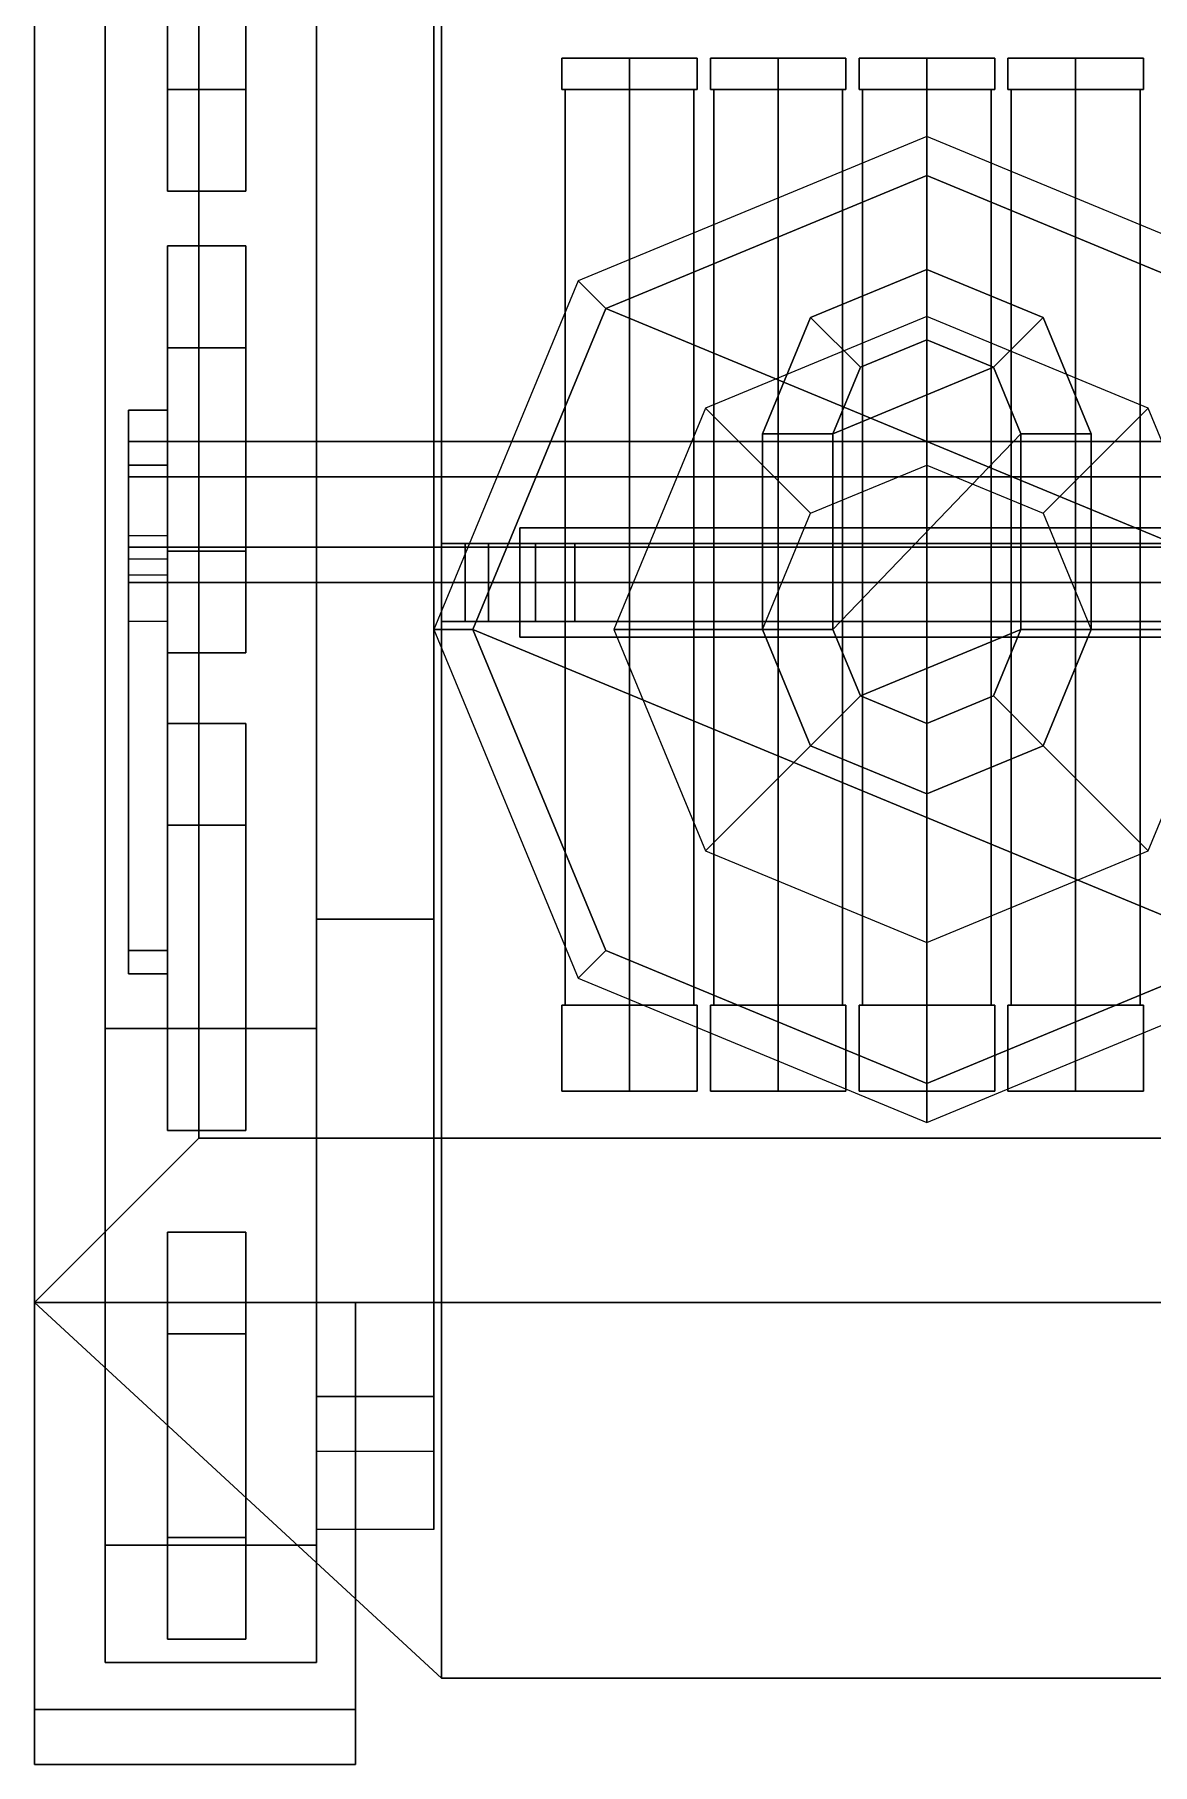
# Model space of a CAD drawing. Extents: x -1.14 to 1.14, y -3.04 to 2.91.
# Drawn here: x -1.14 to 0.288, y -3.04 to -0.83 of the extents above; entities that cross this region are included whole.
import ezdxf

# ---------------------------------------------------------------- set-up
doc = ezdxf.new("R2010")
doc.units = 0
doc.layers.get('0').update_dxf_attribs({"linetype": 'CONTINUOUS'})
for name, color, linetype in [('BOGIE', 5, 'CONTINUOUS'), ('MUDGUARD', 4, 'CONTINUOUS'), ('TRACKS', 6, 'CONTINUOUS'), ('TUBES', 1, 'CONTINUOUS'), ('TURRET', 2, 'CONTINUOUS'), ('WHEELS', 2, 'CONTINUOUS')]:
    doc.layers.add(name, color=color, linetype=linetype)

msp = doc.modelspace()

# ---------------------------------------------------------------- linework, layer by layer
for points in [[(-1.14, 1.19, 1.37), (-1.14, -2.45, 1.37), (-0.93, -2.24, 1.67), (-0.93, 1.19, 1.67)], [(-0.62, 1.19, 0.68), (-0.62, -2.93, 0.68), (-1.14, -2.45, 1.37), (-1.14, 1.19, 1.37)], [(-1.14, -2.76, 0.92), (-1.14, 1.19, 0.92), (-1.14, 1.19, 1.37), (-1.14, -2.45, 1.37)], [(-1.14, -2.45, 1.37), (-1.14, 1.19, 1.37), (-1.14, 1.19, 0.92), (-1.14, -2.76, 0.92)], [(-0.93, -2.24, 1.67), (0.93, -2.24, 1.67), (0.93, 1.19, 1.67), (-0.93, 1.19, 1.67)], [(0.62, 1.19, 0.68), (0.62, -2.93, 0.68), (-0.62, -2.93, 0.68), (-0.62, 1.19, 0.68)], [(-0.78, -0.53, 0.4), (-0.78, -1.96, 0.4), (-0.78, -1.96, 0.49), (-0.78, -0.53, 0.49)], [(-0.63, -0.53, 0.4), (-0.63, -1.96, 0.4), (-0.78, -1.96, 0.4), (-0.78, -0.53, 0.4)], [(-0.78, -0.53, 0.49), (-0.78, -1.96, 0.49), (-0.63, -1.96, 0.49), (-0.63, -0.53, 0.49)], [(-0.63, -1.96, 0.49), (-0.63, -1.96, 0.4), (-0.63, -0.53, 0.4), (-0.63, -0.53, 0.49)], [(-0.63, -1.96, 0.4), (-0.63, -2.57, 0.51), (-0.78, -2.57, 0.51), (-0.78, -1.96, 0.4)], [(-0.78, -1.96, 0.4), (-0.78, -2.57, 0.51), (-0.78, -2.57, 0.6), (-0.78, -1.96, 0.49)], [(-0.78, -1.96, 0.49), (-0.78, -2.57, 0.6), (-0.63, -2.57, 0.6), (-0.63, -1.96, 0.49)], [(-0.63, -2.57, 0.6), (-0.63, -2.57, 0.51), (-0.63, -1.96, 0.4), (-0.63, -1.96, 0.49)], [(-1.14, -2.45, 1.37), (1.14, -2.45, 1.37), (0.93, -2.24, 1.67), (-0.93, -2.24, 1.67)], [(-0.62, -2.93, 0.68), (0.62, -2.93, 0.68), (1.14, -2.45, 1.37), (-1.14, -2.45, 1.37)], [(-0.78, -2.57, 0.6), (-0.78, -2.64, 0.9), (-0.63, -2.64, 0.7), (-0.63, -2.57, 0.6)], [(-0.63, -2.57, 0.51), (-0.63, -2.74, 0.7), (-0.78, -2.74, 0.9), (-0.78, -2.57, 0.51)], [(-0.78, -2.57, 0.51), (-0.78, -2.74, 0.9), (-0.78, -2.64, 0.9), (-0.78, -2.57, 0.6)], [(-0.63, -2.64, 0.7), (-0.63, -2.74, 0.7), (-0.63, -2.57, 0.51), (-0.63, -2.57, 0.6)]]:
    msp.add_3dface(points)
at = {"layer": 'BOGIE'}
for points in [[(-0.97, -1.52, 0.54), (-0.97, -1.31, 0.27), (-1.02, -1.31, 0.27), (-1.02, -1.52, 0.54)], [(-1.02, -1.52, 0.54), (-1.02, -1.31, 0.27), (-1.02, -1.38, 0.22), (-1.02, -1.58, 0.51)], [(-1.02, -1.38, 0.22), (-1.02, -1.31, 0.27), (-0.97, -1.31, 0.27), (-0.97, -1.38, 0.22)], [(-0.97, -1.38, 0.22), (-0.97, -1.31, 0.27), (-0.97, -1.52, 0.54), (-0.97, -1.58, 0.51)], [(-1.02, -1.395, 0.5621), (-1.02, -1.485, 0.5621), (-1.02, -1.53, 0.64), (-1.02, -1.35, 0.64)], [(-1.02, -1.395, 0.5621), (-1.02, -1.35, 0.64), (1.02, -1.35, 0.64), (1.02, -1.395, 0.5621)], [(-1.02, -1.35, 0.64), (-1.02, -1.395, 0.7179), (1.02, -1.395, 0.7179), (1.02, -1.35, 0.64)], [(-1.02, -1.35, 0.64), (-1.02, -1.53, 0.64), (-1.02, -1.485, 0.7179), (-1.02, -1.395, 0.7179)], [(-1.02, -1.58, 0.51), (-1.02, -1.38, 0.22), (-0.97, -1.38, 0.22), (-0.97, -1.58, 0.51)], [(-1.02, -1.485, 0.5621), (-1.02, -1.395, 0.5621), (1.02, -1.395, 0.5621), (1.02, -1.485, 0.5621)], [(-1.02, -1.395, 0.7179), (-1.02, -1.485, 0.7179), (1.02, -1.485, 0.7179), (1.02, -1.395, 0.7179)], [(-1.02, -2, 0.32), (-1.02, -1.47, 0.56), (-0.97, -1.47, 0.56), (-0.97, -2, 0.32)], [(-1.02, -1.5, 0.63), (-1.02, -1.47, 0.56), (-1.02, -2, 0.32), (-1.02, -2.03, 0.39)], [(-0.97, -2, 0.32), (-0.97, -1.47, 0.56), (-0.97, -1.5, 0.63), (-0.97, -2.03, 0.39)], [(-1.02, -1.53, 0.64), (-1.02, -1.485, 0.5621), (1.02, -1.485, 0.5621), (1.02, -1.53, 0.64)], [(-1.02, -1.485, 0.7179), (-1.02, -1.53, 0.64), (1.02, -1.53, 0.64), (1.02, -1.485, 0.7179)], [(-0.97, -2.03, 0.39), (-0.97, -1.5, 0.63), (-1.02, -1.5, 0.63), (-1.02, -2.03, 0.39)], [(-1.02, -2.03, 0.39), (-1.02, -2, 0.32), (-0.97, -2, 0.32), (-0.97, -2.03, 0.39)]]:
    msp.add_3dface(points, dxfattribs=at)
at = {"layer": 'MUDGUARD'}
for points in [[(-0.73, -2.97, 0.88), (-0.73, -2.45, 0.88), (-1.14, -2.45, 0.88), (-1.14, -2.97, 0.88)], [(-1.14, -2.97, 0.88), (-1.14, -2.45, 0.88), (-0.73, -2.45, 0.88), (-0.73, -2.97, 0.88)], [(-1.14, -3, 0.7), (-1.14, -2.45, 0.72), (-1.14, -2.45, 0.88), (-1.14, -2.97, 0.88)], [(-1.14, -2.97, 0.88), (-1.14, -2.45, 0.88), (-1.14, -2.45, 0.72), (-1.14, -3, 0.7)], [(-0.73, -3.04, 0.46), (-0.73, -2.97, 0.88), (-1.14, -2.97, 0.88), (-1.14, -3.04, 0.46)], [(-1.14, -3.04, 0.46), (-1.14, -2.97, 0.88), (-0.73, -2.97, 0.88), (-0.73, -3.04, 0.46)]]:
    msp.add_3dface(points, dxfattribs=at)
at = {"layer": 'TRACKS'}
for points in [[(-1.05, -2.76, 0.74), (-1.05, 0.51, 0.74), (-0.78, 0.51, 0.74), (-0.78, -2.76, 0.74)], [(-0.78, -2.76, 0.74), (-0.78, 0.51, 0.74), (-1.05, 0.51, 0.74), (-1.05, -2.76, 0.74)], [(-1.05, -0.02), (-1.05, -2.1), (-0.78, -2.1), (-0.78, -0.02)], [(-0.78, -0.02), (-0.78, -2.1), (-1.05, -2.1), (-1.05, -0.02)], [(-1.05, -2.1), (-1.05, -2.76, 0.24), (-0.78, -2.76, 0.24), (-0.78, -2.1)], [(-0.78, -2.1), (-0.78, -2.76, 0.24), (-1.05, -2.76, 0.24), (-1.05, -2.1)], [(-0.78, -2.76, 0.24), (-0.78, -2.91, 0.49), (-1.05, -2.91, 0.49), (-1.05, -2.76, 0.24)], [(-1.05, -2.76, 0.24), (-1.05, -2.91, 0.49), (-0.78, -2.91, 0.49), (-0.78, -2.76, 0.24)], [(-0.78, -2.91, 0.49), (-0.78, -2.76, 0.74), (-1.05, -2.76, 0.74), (-1.05, -2.91, 0.49)], [(-1.05, -2.91, 0.49), (-1.05, -2.76, 0.74), (-0.78, -2.76, 0.74), (-0.78, -2.91, 0.49)]]:
    msp.add_3dface(points, dxfattribs=at)
at = {"layer": 'TUBES'}
for points in [[(-0.38, -0.86, 2.49), (-0.4666, -0.86, 2.44), (-0.4666, -0.9, 2.44), (-0.38, -0.9, 2.49)], [(-0.4666, -0.86, 2.34), (-0.38, -0.86, 2.29), (-0.38, -0.9, 2.29), (-0.4666, -0.9, 2.34)], [(-0.4666, -0.86, 2.34), (-0.4666, -0.86, 2.44), (-0.38, -0.86, 2.49), (-0.38, -0.86, 2.29)], [(-0.4666, -0.86, 2.44), (-0.4666, -0.86, 2.34), (-0.4666, -0.9, 2.34), (-0.4666, -0.9, 2.44)], [(-0.4666, -0.86, 2.14), (-0.4666, -0.86, 2.24), (-0.38, -0.86, 2.29), (-0.38, -0.86, 2.09)], [(-0.4666, -0.86, 2.24), (-0.4666, -0.86, 2.14), (-0.4666, -0.9, 2.14), (-0.4666, -0.9, 2.24)], [(-0.4666, -0.86, 2.14), (-0.38, -0.86, 2.09), (-0.38, -0.9, 2.09), (-0.4666, -0.9, 2.14)], [(-0.38, -0.86, 2.29), (-0.4666, -0.86, 2.24), (-0.4666, -0.9, 2.24), (-0.38, -0.9, 2.29)], [(-0.38, -0.86, 2.29), (-0.2934, -0.86, 2.34), (-0.2934, -0.9, 2.34), (-0.38, -0.9, 2.29)], [(-0.2934, -0.86, 2.44), (-0.38, -0.86, 2.49), (-0.38, -0.9, 2.49), (-0.2934, -0.9, 2.44)], [(-0.38, -0.86, 2.29), (-0.38, -0.86, 2.49), (-0.2934, -0.86, 2.44), (-0.2934, -0.86, 2.34)], [(-0.38, -0.86, 2.09), (-0.38, -0.86, 2.29), (-0.2934, -0.86, 2.24), (-0.2934, -0.86, 2.14)], [(-0.38, -0.86, 2.09), (-0.2934, -0.86, 2.14), (-0.2934, -0.9, 2.14), (-0.38, -0.9, 2.09)], [(-0.2934, -0.86, 2.24), (-0.38, -0.86, 2.29), (-0.38, -0.9, 2.29), (-0.2934, -0.9, 2.24)], [(-0.2934, -0.86, 2.34), (-0.2934, -0.86, 2.44), (-0.2934, -0.9, 2.44), (-0.2934, -0.9, 2.34)], [(-0.2934, -0.86, 2.14), (-0.2934, -0.86, 2.24), (-0.2934, -0.9, 2.24), (-0.2934, -0.9, 2.14)], [(-0.2766, -0.86, 2.44), (-0.2766, -0.86, 2.34), (-0.2766, -0.9, 2.34), (-0.2766, -0.9, 2.44)], [(-0.2766, -0.86, 2.34), (-0.2766, -0.86, 2.44), (-0.19, -0.86, 2.49), (-0.19, -0.86, 2.29)], [(-0.2766, -0.86, 2.34), (-0.19, -0.86, 2.29), (-0.19, -0.9, 2.29), (-0.2766, -0.9, 2.34)], [(-0.19, -0.86, 2.49), (-0.2766, -0.86, 2.44), (-0.2766, -0.9, 2.44), (-0.19, -0.9, 2.49)], [(-0.2766, -0.86, 2.24), (-0.2766, -0.86, 2.14), (-0.2766, -0.9, 2.14), (-0.2766, -0.9, 2.24)], [(-0.2766, -0.86, 2.14), (-0.2766, -0.86, 2.24), (-0.19, -0.86, 2.29), (-0.19, -0.86, 2.09)], [(-0.2766, -0.86, 2.14), (-0.19, -0.86, 2.09), (-0.19, -0.9, 2.09), (-0.2766, -0.9, 2.14)], [(-0.19, -0.86, 2.29), (-0.2766, -0.86, 2.24), (-0.2766, -0.9, 2.24), (-0.19, -0.9, 2.29)], [(-0.19, -0.86, 2.29), (-0.19, -0.86, 2.49), (-0.1034, -0.86, 2.44), (-0.1034, -0.86, 2.34)], [(-0.1034, -0.86, 2.44), (-0.19, -0.86, 2.49), (-0.19, -0.9, 2.49), (-0.1034, -0.9, 2.44)], [(-0.19, -0.86, 2.29), (-0.1034, -0.86, 2.34), (-0.1034, -0.9, 2.34), (-0.19, -0.9, 2.29)], [(-0.19, -0.86, 2.09), (-0.19, -0.86, 2.29), (-0.1034, -0.86, 2.24), (-0.1034, -0.86, 2.14)], [(-0.19, -0.86, 2.09), (-0.1034, -0.86, 2.14), (-0.1034, -0.9, 2.14), (-0.19, -0.9, 2.09)], [(-0.1034, -0.86, 2.24), (-0.19, -0.86, 2.29), (-0.19, -0.9, 2.29), (-0.1034, -0.9, 2.24)], [(-0.1034, -0.86, 2.34), (-0.1034, -0.86, 2.44), (-0.1034, -0.9, 2.44), (-0.1034, -0.9, 2.34)], [(-0.1034, -0.86, 2.14), (-0.1034, -0.86, 2.24), (-0.1034, -0.9, 2.24), (-0.1034, -0.9, 2.14)], [(0, -0.86, 2.49), (-0.0866, -0.86, 2.44), (-0.0866, -0.9, 2.44), (0, -0.9, 2.49)], [(-0.0866, -0.86, 2.34), (0, -0.86, 2.29), (0, -0.9, 2.29), (-0.0866, -0.9, 2.34)], [(-0.0866, -0.86, 2.34), (-0.0866, -0.86, 2.44), (0, -0.86, 2.49), (0, -0.86, 2.29)], [(-0.0866, -0.86, 2.44), (-0.0866, -0.86, 2.34), (-0.0866, -0.9, 2.34), (-0.0866, -0.9, 2.44)], [(-0.0866, -0.86, 2.14), (-0.0866, -0.86, 2.24), (0, -0.86, 2.29), (0, -0.86, 2.09)], [(-0.0866, -0.86, 2.24), (-0.0866, -0.86, 2.14), (-0.0866, -0.9, 2.14), (-0.0866, -0.9, 2.24)], [(-0.0866, -0.86, 2.14), (0, -0.86, 2.09), (0, -0.9, 2.09), (-0.0866, -0.9, 2.14)], [(0, -0.86, 2.29), (-0.0866, -0.86, 2.24), (-0.0866, -0.9, 2.24), (0, -0.9, 2.29)], [(0, -0.86, 2.29), (0.0866, -0.86, 2.34), (0.0866, -0.9, 2.34), (0, -0.9, 2.29)], [(0.0866, -0.86, 2.44), (0, -0.86, 2.49), (0, -0.9, 2.49), (0.0866, -0.9, 2.44)], [(0, -0.86, 2.29), (0, -0.86, 2.49), (0.0866, -0.86, 2.44), (0.0866, -0.86, 2.34)], [(0, -0.86, 2.09), (0, -0.86, 2.29), (0.0866, -0.86, 2.24), (0.0866, -0.86, 2.14)], [(0, -0.86, 2.09), (0.0866, -0.86, 2.14), (0.0866, -0.9, 2.14), (0, -0.9, 2.09)], [(0.0866, -0.86, 2.24), (0, -0.86, 2.29), (0, -0.9, 2.29), (0.0866, -0.9, 2.24)], [(0.0866, -0.86, 2.34), (0.0866, -0.86, 2.44), (0.0866, -0.9, 2.44), (0.0866, -0.9, 2.34)], [(0.0866, -0.86, 2.14), (0.0866, -0.86, 2.24), (0.0866, -0.9, 2.24), (0.0866, -0.9, 2.14)], [(0.1034, -0.86, 2.34), (0.1034, -0.86, 2.44), (0.19, -0.86, 2.49), (0.19, -0.86, 2.29)], [(0.1034, -0.86, 2.34), (0.19, -0.86, 2.29), (0.19, -0.9, 2.29), (0.1034, -0.9, 2.34)], [(0.1034, -0.86, 2.44), (0.1034, -0.86, 2.34), (0.1034, -0.9, 2.34), (0.1034, -0.9, 2.44)], [(0.19, -0.86, 2.49), (0.1034, -0.86, 2.44), (0.1034, -0.9, 2.44), (0.19, -0.9, 2.49)], [(0.1034, -0.86, 2.24), (0.1034, -0.86, 2.14), (0.1034, -0.9, 2.14), (0.1034, -0.9, 2.24)], [(0.1034, -0.86, 2.14), (0.1034, -0.86, 2.24), (0.19, -0.86, 2.29), (0.19, -0.86, 2.09)], [(0.1034, -0.86, 2.14), (0.19, -0.86, 2.09), (0.19, -0.9, 2.09), (0.1034, -0.9, 2.14)], [(0.19, -0.86, 2.29), (0.1034, -0.86, 2.24), (0.1034, -0.9, 2.24), (0.19, -0.9, 2.29)], [(0.19, -0.86, 2.29), (0.19, -0.86, 2.49), (0.2766, -0.86, 2.44), (0.2766, -0.86, 2.34)], [(0.2766, -0.86, 2.44), (0.19, -0.86, 2.49), (0.19, -0.9, 2.49), (0.2766, -0.9, 2.44)], [(0.19, -0.86, 2.29), (0.2766, -0.86, 2.34), (0.2766, -0.9, 2.34), (0.19, -0.9, 2.29)], [(0.19, -0.86, 2.09), (0.19, -0.86, 2.29), (0.2766, -0.86, 2.24), (0.2766, -0.86, 2.14)], [(0.19, -0.86, 2.09), (0.2766, -0.86, 2.14), (0.2766, -0.9, 2.14), (0.19, -0.9, 2.09)], [(0.2766, -0.86, 2.24), (0.19, -0.86, 2.29), (0.19, -0.9, 2.29), (0.2766, -0.9, 2.24)], [(0.2766, -0.86, 2.34), (0.2766, -0.86, 2.44), (0.2766, -0.9, 2.44), (0.2766, -0.9, 2.34)], [(0.2766, -0.86, 2.14), (0.2766, -0.86, 2.24), (0.2766, -0.9, 2.24), (0.2766, -0.9, 2.14)], [(-0.38, -0.9, 2.29), (-0.38, -0.9, 2.49), (-0.4666, -0.9, 2.44), (-0.4666, -0.9, 2.34)], [(-0.38, -0.9, 2.09), (-0.38, -0.9, 2.29), (-0.4666, -0.9, 2.24), (-0.4666, -0.9, 2.14)], [(-0.38, -0.9, 2.485), (-0.4623, -0.9, 2.4375), (-0.4623, -2.07, 2.4375), (-0.38, -2.07, 2.485)], [(-0.4623, -0.9, 2.3425), (-0.38, -0.9, 2.295), (-0.38, -2.07, 2.295), (-0.4623, -2.07, 2.3425)], [(-0.4623, -0.9, 2.4375), (-0.4623, -0.9, 2.3425), (-0.4623, -2.07, 2.3425), (-0.4623, -2.07, 2.4375)], [(-0.4623, -0.9, 2.2375), (-0.4623, -0.9, 2.1425), (-0.4623, -2.07, 2.1425), (-0.4623, -2.07, 2.2375)], [(-0.4623, -0.9, 2.1425), (-0.38, -0.9, 2.095), (-0.38, -2.07, 2.095), (-0.4623, -2.07, 2.1425)], [(-0.38, -0.9, 2.285), (-0.4623, -0.9, 2.2375), (-0.4623, -2.07, 2.2375), (-0.38, -2.07, 2.285)], [(-0.38, -0.9, 2.295), (-0.2977, -0.9, 2.3425), (-0.2977, -2.07, 2.3425), (-0.38, -2.07, 2.295)], [(-0.2977, -0.9, 2.4375), (-0.38, -0.9, 2.485), (-0.38, -2.07, 2.485), (-0.2977, -2.07, 2.4375)], [(-0.2934, -0.9, 2.34), (-0.2934, -0.9, 2.44), (-0.38, -0.9, 2.49), (-0.38, -0.9, 2.29)], [(-0.2934, -0.9, 2.14), (-0.2934, -0.9, 2.24), (-0.38, -0.9, 2.29), (-0.38, -0.9, 2.09)], [(-0.38, -0.9, 2.095), (-0.2977, -0.9, 2.1425), (-0.2977, -2.07, 2.1425), (-0.38, -2.07, 2.095)], [(-0.2977, -0.9, 2.2375), (-0.38, -0.9, 2.285), (-0.38, -2.07, 2.285), (-0.2977, -2.07, 2.2375)], [(-0.2977, -0.9, 2.3425), (-0.2977, -0.9, 2.4375), (-0.2977, -2.07, 2.4375), (-0.2977, -2.07, 2.3425)], [(-0.2977, -0.9, 2.1425), (-0.2977, -0.9, 2.2375), (-0.2977, -2.07, 2.2375), (-0.2977, -2.07, 2.1425)], [(-0.19, -0.9, 2.29), (-0.19, -0.9, 2.49), (-0.2766, -0.9, 2.44), (-0.2766, -0.9, 2.34)], [(-0.19, -0.9, 2.09), (-0.19, -0.9, 2.29), (-0.2766, -0.9, 2.24), (-0.2766, -0.9, 2.14)], [(-0.2723, -0.9, 2.4375), (-0.2723, -0.9, 2.3425), (-0.2723, -2.07, 2.3425), (-0.2723, -2.07, 2.4375)], [(-0.2723, -0.9, 2.3425), (-0.19, -0.9, 2.295), (-0.19, -2.07, 2.295), (-0.2723, -2.07, 2.3425)], [(-0.19, -0.9, 2.485), (-0.2723, -0.9, 2.4375), (-0.2723, -2.07, 2.4375), (-0.19, -2.07, 2.485)], [(-0.2723, -0.9, 2.2375), (-0.2723, -0.9, 2.1425), (-0.2723, -2.07, 2.1425), (-0.2723, -2.07, 2.2375)], [(-0.2723, -0.9, 2.1425), (-0.19, -0.9, 2.095), (-0.19, -2.07, 2.095), (-0.2723, -2.07, 2.1425)], [(-0.19, -0.9, 2.285), (-0.2723, -0.9, 2.2375), (-0.2723, -2.07, 2.2375), (-0.19, -2.07, 2.285)], [(-0.1034, -0.9, 2.34), (-0.1034, -0.9, 2.44), (-0.19, -0.9, 2.49), (-0.19, -0.9, 2.29)], [(-0.1077, -0.9, 2.4375), (-0.19, -0.9, 2.485), (-0.19, -2.07, 2.485), (-0.1077, -2.07, 2.4375)], [(-0.19, -0.9, 2.295), (-0.1077, -0.9, 2.3425), (-0.1077, -2.07, 2.3425), (-0.19, -2.07, 2.295)], [(-0.1034, -0.9, 2.14), (-0.1034, -0.9, 2.24), (-0.19, -0.9, 2.29), (-0.19, -0.9, 2.09)], [(-0.19, -0.9, 2.095), (-0.1077, -0.9, 2.1425), (-0.1077, -2.07, 2.1425), (-0.19, -2.07, 2.095)], [(-0.1077, -0.9, 2.2375), (-0.19, -0.9, 2.285), (-0.19, -2.07, 2.285), (-0.1077, -2.07, 2.2375)], [(-0.1077, -0.9, 2.3425), (-0.1077, -0.9, 2.4375), (-0.1077, -2.07, 2.4375), (-0.1077, -2.07, 2.3425)], [(-0.1077, -0.9, 2.1425), (-0.1077, -0.9, 2.2375), (-0.1077, -2.07, 2.2375), (-0.1077, -2.07, 2.1425)], [(0, -0.9, 2.29), (0, -0.9, 2.49), (-0.0866, -0.9, 2.44), (-0.0866, -0.9, 2.34)], [(0, -0.9, 2.09), (0, -0.9, 2.29), (-0.0866, -0.9, 2.24), (-0.0866, -0.9, 2.14)], [(0, -0.9, 2.485), (-0.0823, -0.9, 2.4375), (-0.0823, -2.07, 2.4375), (0, -2.07, 2.485)], [(-0.0823, -0.9, 2.3425), (0, -0.9, 2.295), (0, -2.07, 2.295), (-0.0823, -2.07, 2.3425)], [(-0.0823, -0.9, 2.4375), (-0.0823, -0.9, 2.3425), (-0.0823, -2.07, 2.3425), (-0.0823, -2.07, 2.4375)], [(-0.0823, -0.9, 2.2375), (-0.0823, -0.9, 2.1425), (-0.0823, -2.07, 2.1425), (-0.0823, -2.07, 2.2375)], [(-0.0823, -0.9, 2.1425), (0, -0.9, 2.095), (0, -2.07, 2.095), (-0.0823, -2.07, 2.1425)], [(0, -0.9, 2.285), (-0.0823, -0.9, 2.2375), (-0.0823, -2.07, 2.2375), (0, -2.07, 2.285)], [(0, -0.9, 2.295), (0.0823, -0.9, 2.3425), (0.0823, -2.07, 2.3425), (0, -2.07, 2.295)], [(0.0823, -0.9, 2.4375), (0, -0.9, 2.485), (0, -2.07, 2.485), (0.0823, -2.07, 2.4375)], [(0.0866, -0.9, 2.34), (0.0866, -0.9, 2.44), (0, -0.9, 2.49), (0, -0.9, 2.29)], [(0.0866, -0.9, 2.14), (0.0866, -0.9, 2.24), (0, -0.9, 2.29), (0, -0.9, 2.09)], [(0, -0.9, 2.095), (0.0823, -0.9, 2.1425), (0.0823, -2.07, 2.1425), (0, -2.07, 2.095)], [(0.0823, -0.9, 2.2375), (0, -0.9, 2.285), (0, -2.07, 2.285), (0.0823, -2.07, 2.2375)], [(0.0823, -0.9, 2.3425), (0.0823, -0.9, 2.4375), (0.0823, -2.07, 2.4375), (0.0823, -2.07, 2.3425)], [(0.0823, -0.9, 2.1425), (0.0823, -0.9, 2.2375), (0.0823, -2.07, 2.2375), (0.0823, -2.07, 2.1425)], [(0.19, -0.9, 2.29), (0.19, -0.9, 2.49), (0.1034, -0.9, 2.44), (0.1034, -0.9, 2.34)], [(0.19, -0.9, 2.09), (0.19, -0.9, 2.29), (0.1034, -0.9, 2.24), (0.1034, -0.9, 2.14)], [(0.1077, -0.9, 2.3425), (0.19, -0.9, 2.295), (0.19, -2.07, 2.295), (0.1077, -2.07, 2.3425)], [(0.1077, -0.9, 2.4375), (0.1077, -0.9, 2.3425), (0.1077, -2.07, 2.3425), (0.1077, -2.07, 2.4375)], [(0.19, -0.9, 2.485), (0.1077, -0.9, 2.4375), (0.1077, -2.07, 2.4375), (0.19, -2.07, 2.485)], [(0.1077, -0.9, 2.2375), (0.1077, -0.9, 2.1425), (0.1077, -2.07, 2.1425), (0.1077, -2.07, 2.2375)], [(0.1077, -0.9, 2.1425), (0.19, -0.9, 2.095), (0.19, -2.07, 2.095), (0.1077, -2.07, 2.1425)], [(0.19, -0.9, 2.285), (0.1077, -0.9, 2.2375), (0.1077, -2.07, 2.2375), (0.19, -2.07, 2.285)], [(0.2766, -0.9, 2.34), (0.2766, -0.9, 2.44), (0.19, -0.9, 2.49), (0.19, -0.9, 2.29)], [(0.2723, -0.9, 2.4375), (0.19, -0.9, 2.485), (0.19, -2.07, 2.485), (0.2723, -2.07, 2.4375)], [(0.19, -0.9, 2.295), (0.2723, -0.9, 2.3425), (0.2723, -2.07, 2.3425), (0.19, -2.07, 2.295)], [(0.2766, -0.9, 2.14), (0.2766, -0.9, 2.24), (0.19, -0.9, 2.29), (0.19, -0.9, 2.09)], [(0.19, -0.9, 2.095), (0.2723, -0.9, 2.1425), (0.2723, -2.07, 2.1425), (0.19, -2.07, 2.095)], [(0.2723, -0.9, 2.2375), (0.19, -0.9, 2.285), (0.19, -2.07, 2.285), (0.2723, -2.07, 2.2375)], [(0.2723, -0.9, 2.3425), (0.2723, -0.9, 2.4375), (0.2723, -2.07, 2.4375), (0.2723, -2.07, 2.3425)], [(0.2723, -0.9, 2.1425), (0.2723, -0.9, 2.2375), (0.2723, -2.07, 2.2375), (0.2723, -2.07, 2.1425)], [(0.52, -1.46, 2.51), (0.52, -1.46, 2.08), (-0.52, -1.46, 2.08), (-0.52, -1.46, 2.51)], [(-0.52, -1.46, 2.08), (-0.52, -1.6, 2.08), (-0.52, -1.6, 2.51), (-0.52, -1.46, 2.51)], [(0.52, -1.46, 2.08), (0.52, -1.6, 2.08), (-0.52, -1.6, 2.08), (-0.52, -1.46, 2.08)], [(-0.52, -1.46, 2.51), (-0.52, -1.6, 2.51), (0.52, -1.6, 2.51), (0.52, -1.46, 2.51)], [(-0.52, -1.6, 2.51), (-0.52, -1.6, 2.08), (0.52, -1.6, 2.08), (0.52, -1.6, 2.51)], [(-0.38, -2.07, 2.49), (-0.4666, -2.07, 2.44), (-0.4666, -2.18, 2.44), (-0.38, -2.18, 2.49)], [(-0.4666, -2.07, 2.34), (-0.38, -2.07, 2.29), (-0.38, -2.18, 2.29), (-0.4666, -2.18, 2.34)], [(-0.4666, -2.07, 2.34), (-0.4666, -2.07, 2.44), (-0.38, -2.07, 2.49), (-0.38, -2.07, 2.29)], [(-0.4666, -2.07, 2.44), (-0.4666, -2.07, 2.34), (-0.4666, -2.18, 2.34), (-0.4666, -2.18, 2.44)], [(-0.4666, -2.07, 2.14), (-0.4666, -2.07, 2.24), (-0.38, -2.07, 2.29), (-0.38, -2.07, 2.09)], [(-0.4666, -2.07, 2.24), (-0.4666, -2.07, 2.14), (-0.4666, -2.18, 2.14), (-0.4666, -2.18, 2.24)], [(-0.4666, -2.07, 2.14), (-0.38, -2.07, 2.09), (-0.38, -2.18, 2.09), (-0.4666, -2.18, 2.14)], [(-0.38, -2.07, 2.29), (-0.4666, -2.07, 2.24), (-0.4666, -2.18, 2.24), (-0.38, -2.18, 2.29)], [(-0.38, -2.07, 2.29), (-0.2934, -2.07, 2.34), (-0.2934, -2.18, 2.34), (-0.38, -2.18, 2.29)], [(-0.2934, -2.07, 2.44), (-0.38, -2.07, 2.49), (-0.38, -2.18, 2.49), (-0.2934, -2.18, 2.44)], [(-0.38, -2.07, 2.29), (-0.38, -2.07, 2.49), (-0.2934, -2.07, 2.44), (-0.2934, -2.07, 2.34)], [(-0.38, -2.07, 2.09), (-0.38, -2.07, 2.29), (-0.2934, -2.07, 2.24), (-0.2934, -2.07, 2.14)], [(-0.38, -2.07, 2.09), (-0.2934, -2.07, 2.14), (-0.2934, -2.18, 2.14), (-0.38, -2.18, 2.09)], [(-0.2934, -2.07, 2.24), (-0.38, -2.07, 2.29), (-0.38, -2.18, 2.29), (-0.2934, -2.18, 2.24)], [(-0.2934, -2.07, 2.34), (-0.2934, -2.07, 2.44), (-0.2934, -2.18, 2.44), (-0.2934, -2.18, 2.34)], [(-0.2934, -2.07, 2.14), (-0.2934, -2.07, 2.24), (-0.2934, -2.18, 2.24), (-0.2934, -2.18, 2.14)], [(-0.2766, -2.07, 2.44), (-0.2766, -2.07, 2.34), (-0.2766, -2.18, 2.34), (-0.2766, -2.18, 2.44)], [(-0.2766, -2.07, 2.34), (-0.2766, -2.07, 2.44), (-0.19, -2.07, 2.49), (-0.19, -2.07, 2.29)], [(-0.2766, -2.07, 2.34), (-0.19, -2.07, 2.29), (-0.19, -2.18, 2.29), (-0.2766, -2.18, 2.34)], [(-0.19, -2.07, 2.49), (-0.2766, -2.07, 2.44), (-0.2766, -2.18, 2.44), (-0.19, -2.18, 2.49)], [(-0.2766, -2.07, 2.24), (-0.2766, -2.07, 2.14), (-0.2766, -2.18, 2.14), (-0.2766, -2.18, 2.24)], [(-0.2766, -2.07, 2.14), (-0.2766, -2.07, 2.24), (-0.19, -2.07, 2.29), (-0.19, -2.07, 2.09)], [(-0.2766, -2.07, 2.14), (-0.19, -2.07, 2.09), (-0.19, -2.18, 2.09), (-0.2766, -2.18, 2.14)], [(-0.19, -2.07, 2.29), (-0.2766, -2.07, 2.24), (-0.2766, -2.18, 2.24), (-0.19, -2.18, 2.29)], [(-0.19, -2.07, 2.29), (-0.19, -2.07, 2.49), (-0.1034, -2.07, 2.44), (-0.1034, -2.07, 2.34)], [(-0.1034, -2.07, 2.44), (-0.19, -2.07, 2.49), (-0.19, -2.18, 2.49), (-0.1034, -2.18, 2.44)], [(-0.19, -2.07, 2.29), (-0.1034, -2.07, 2.34), (-0.1034, -2.18, 2.34), (-0.19, -2.18, 2.29)], [(-0.19, -2.07, 2.09), (-0.19, -2.07, 2.29), (-0.1034, -2.07, 2.24), (-0.1034, -2.07, 2.14)], [(-0.19, -2.07, 2.09), (-0.1034, -2.07, 2.14), (-0.1034, -2.18, 2.14), (-0.19, -2.18, 2.09)], [(-0.1034, -2.07, 2.24), (-0.19, -2.07, 2.29), (-0.19, -2.18, 2.29), (-0.1034, -2.18, 2.24)], [(-0.1034, -2.07, 2.34), (-0.1034, -2.07, 2.44), (-0.1034, -2.18, 2.44), (-0.1034, -2.18, 2.34)], [(-0.1034, -2.07, 2.14), (-0.1034, -2.07, 2.24), (-0.1034, -2.18, 2.24), (-0.1034, -2.18, 2.14)], [(0, -2.07, 2.49), (-0.0866, -2.07, 2.44), (-0.0866, -2.18, 2.44), (0, -2.18, 2.49)], [(-0.0866, -2.07, 2.34), (0, -2.07, 2.29), (0, -2.18, 2.29), (-0.0866, -2.18, 2.34)], [(-0.0866, -2.07, 2.34), (-0.0866, -2.07, 2.44), (0, -2.07, 2.49), (0, -2.07, 2.29)], [(-0.0866, -2.07, 2.44), (-0.0866, -2.07, 2.34), (-0.0866, -2.18, 2.34), (-0.0866, -2.18, 2.44)], [(-0.0866, -2.07, 2.14), (-0.0866, -2.07, 2.24), (0, -2.07, 2.29), (0, -2.07, 2.09)], [(-0.0866, -2.07, 2.24), (-0.0866, -2.07, 2.14), (-0.0866, -2.18, 2.14), (-0.0866, -2.18, 2.24)], [(-0.0866, -2.07, 2.14), (0, -2.07, 2.09), (0, -2.18, 2.09), (-0.0866, -2.18, 2.14)], [(0, -2.07, 2.29), (-0.0866, -2.07, 2.24), (-0.0866, -2.18, 2.24), (0, -2.18, 2.29)], [(0, -2.07, 2.29), (0.0866, -2.07, 2.34), (0.0866, -2.18, 2.34), (0, -2.18, 2.29)], [(0.0866, -2.07, 2.44), (0, -2.07, 2.49), (0, -2.18, 2.49), (0.0866, -2.18, 2.44)], [(0, -2.07, 2.29), (0, -2.07, 2.49), (0.0866, -2.07, 2.44), (0.0866, -2.07, 2.34)], [(0, -2.07, 2.09), (0, -2.07, 2.29), (0.0866, -2.07, 2.24), (0.0866, -2.07, 2.14)], [(0, -2.07, 2.09), (0.0866, -2.07, 2.14), (0.0866, -2.18, 2.14), (0, -2.18, 2.09)], [(0.0866, -2.07, 2.24), (0, -2.07, 2.29), (0, -2.18, 2.29), (0.0866, -2.18, 2.24)], [(0.0866, -2.07, 2.34), (0.0866, -2.07, 2.44), (0.0866, -2.18, 2.44), (0.0866, -2.18, 2.34)], [(0.0866, -2.07, 2.14), (0.0866, -2.07, 2.24), (0.0866, -2.18, 2.24), (0.0866, -2.18, 2.14)], [(0.1034, -2.07, 2.34), (0.1034, -2.07, 2.44), (0.19, -2.07, 2.49), (0.19, -2.07, 2.29)], [(0.1034, -2.07, 2.34), (0.19, -2.07, 2.29), (0.19, -2.18, 2.29), (0.1034, -2.18, 2.34)], [(0.1034, -2.07, 2.44), (0.1034, -2.07, 2.34), (0.1034, -2.18, 2.34), (0.1034, -2.18, 2.44)], [(0.19, -2.07, 2.49), (0.1034, -2.07, 2.44), (0.1034, -2.18, 2.44), (0.19, -2.18, 2.49)], [(0.1034, -2.07, 2.24), (0.1034, -2.07, 2.14), (0.1034, -2.18, 2.14), (0.1034, -2.18, 2.24)], [(0.1034, -2.07, 2.14), (0.1034, -2.07, 2.24), (0.19, -2.07, 2.29), (0.19, -2.07, 2.09)], [(0.1034, -2.07, 2.14), (0.19, -2.07, 2.09), (0.19, -2.18, 2.09), (0.1034, -2.18, 2.14)], [(0.19, -2.07, 2.29), (0.1034, -2.07, 2.24), (0.1034, -2.18, 2.24), (0.19, -2.18, 2.29)], [(0.19, -2.07, 2.29), (0.19, -2.07, 2.49), (0.2766, -2.07, 2.44), (0.2766, -2.07, 2.34)], [(0.2766, -2.07, 2.44), (0.19, -2.07, 2.49), (0.19, -2.18, 2.49), (0.2766, -2.18, 2.44)], [(0.19, -2.07, 2.29), (0.2766, -2.07, 2.34), (0.2766, -2.18, 2.34), (0.19, -2.18, 2.29)], [(0.19, -2.07, 2.09), (0.19, -2.07, 2.29), (0.2766, -2.07, 2.24), (0.2766, -2.07, 2.14)], [(0.19, -2.07, 2.09), (0.2766, -2.07, 2.14), (0.2766, -2.18, 2.14), (0.19, -2.18, 2.09)], [(0.2766, -2.07, 2.24), (0.19, -2.07, 2.29), (0.19, -2.18, 2.29), (0.2766, -2.18, 2.24)], [(0.2766, -2.07, 2.34), (0.2766, -2.07, 2.44), (0.2766, -2.18, 2.44), (0.2766, -2.18, 2.34)], [(0.2766, -2.07, 2.14), (0.2766, -2.07, 2.24), (0.2766, -2.18, 2.24), (0.2766, -2.18, 2.14)], [(-0.38, -2.18, 2.29), (-0.38, -2.18, 2.49), (-0.4666, -2.18, 2.44), (-0.4666, -2.18, 2.34)], [(-0.38, -2.18, 2.09), (-0.38, -2.18, 2.29), (-0.4666, -2.18, 2.24), (-0.4666, -2.18, 2.14)], [(-0.2934, -2.18, 2.34), (-0.2934, -2.18, 2.44), (-0.38, -2.18, 2.49), (-0.38, -2.18, 2.29)], [(-0.2934, -2.18, 2.14), (-0.2934, -2.18, 2.24), (-0.38, -2.18, 2.29), (-0.38, -2.18, 2.09)], [(-0.19, -2.18, 2.29), (-0.19, -2.18, 2.49), (-0.2766, -2.18, 2.44), (-0.2766, -2.18, 2.34)], [(-0.19, -2.18, 2.09), (-0.19, -2.18, 2.29), (-0.2766, -2.18, 2.24), (-0.2766, -2.18, 2.14)], [(-0.1034, -2.18, 2.34), (-0.1034, -2.18, 2.44), (-0.19, -2.18, 2.49), (-0.19, -2.18, 2.29)], [(-0.1034, -2.18, 2.14), (-0.1034, -2.18, 2.24), (-0.19, -2.18, 2.29), (-0.19, -2.18, 2.09)], [(0, -2.18, 2.29), (0, -2.18, 2.49), (-0.0866, -2.18, 2.44), (-0.0866, -2.18, 2.34)], [(0, -2.18, 2.09), (0, -2.18, 2.29), (-0.0866, -2.18, 2.24), (-0.0866, -2.18, 2.14)], [(0.0866, -2.18, 2.34), (0.0866, -2.18, 2.44), (0, -2.18, 2.49), (0, -2.18, 2.29)], [(0.0866, -2.18, 2.14), (0.0866, -2.18, 2.24), (0, -2.18, 2.29), (0, -2.18, 2.09)], [(0.19, -2.18, 2.29), (0.19, -2.18, 2.49), (0.1034, -2.18, 2.44), (0.1034, -2.18, 2.34)], [(0.19, -2.18, 2.09), (0.19, -2.18, 2.29), (0.1034, -2.18, 2.24), (0.1034, -2.18, 2.14)], [(0.2766, -2.18, 2.34), (0.2766, -2.18, 2.44), (0.19, -2.18, 2.49), (0.19, -2.18, 2.29)], [(0.2766, -2.18, 2.14), (0.2766, -2.18, 2.24), (0.19, -2.18, 2.29), (0.19, -2.18, 2.09)]]:
    msp.add_3dface(points, dxfattribs=at)
at = {"layer": 'TURRET'}
for points in [[(0, -0.96, 1.67), (-0.4455, -1.1445, 1.67), (-0.4101, -1.1799, 1.71), (0, -1.01, 1.71)], [(0.4455, -1.1445, 1.67), (0, -0.96, 1.67), (0, -1.01, 1.71), (0.4101, -1.1799, 1.71)], [(-0.4101, -1.1799, 1.71), (0.58, -1.59, 1.71), (0.4101, -1.1799, 1.71), (0, -1.01, 1.71)], [(-0.4455, -1.1445, 1.67), (-0.63, -1.59, 1.67), (-0.58, -1.59, 1.71), (-0.4101, -1.1799, 1.71)], [(0, -1.13, 1.71), (-0.1485, -1.1915, 1.71), (-0.1485, -1.1915, 1.91), (0, -1.13, 1.91)], [(0, -1.13, 1.91), (-0.1485, -1.1915, 1.91), (-0.0849, -1.2551, 1.99), (0, -1.22, 1.99)], [(0.1485, -1.1915, 1.71), (0, -1.13, 1.71), (0, -1.13, 1.91), (0.1485, -1.1915, 1.91)], [(0.1485, -1.1915, 1.91), (0, -1.13, 1.91), (0, -1.22, 1.99), (0.0849, -1.2551, 1.99)], [(-0.58, -1.59, 1.71), (0.4101, -2.0001, 1.71), (0.58, -1.59, 1.71), (-0.4101, -1.1799, 1.71)], [(0, -1.19, 1.71), (-0.2828, -1.3072, 1.71), (-0.1485, -1.4415, 1.84), (0, -1.38, 1.84)], [(-0.1485, -1.1915, 1.71), (-0.21, -1.34, 1.71), (-0.21, -1.34, 1.91), (-0.1485, -1.1915, 1.91)], [(-0.1485, -1.1915, 1.91), (-0.21, -1.34, 1.91), (-0.12, -1.34, 1.99), (-0.0849, -1.2551, 1.99)], [(0.2828, -1.3072, 1.71), (0, -1.19, 1.71), (0, -1.38, 1.84), (0.1485, -1.4415, 1.84)], [(0.21, -1.34, 1.91), (0.1485, -1.1915, 1.91), (0.0849, -1.2551, 1.99), (0.12, -1.34, 1.99)], [(0.21, -1.34, 1.71), (0.1485, -1.1915, 1.71), (0.1485, -1.1915, 1.91), (0.21, -1.34, 1.91)], [(-0.12, -1.34, 1.99), (0.0849, -1.2551, 1.99), (0, -1.22, 1.99), (-0.0849, -1.2551, 1.99)], [(-0.12, -1.59, 1.99), (0.12, -1.34, 1.99), (0.0849, -1.2551, 1.99), (-0.12, -1.34, 1.99)], [(-0.2828, -1.3072, 1.71), (-0.4, -1.59, 1.71), (-0.21, -1.59, 1.84), (-0.1485, -1.4415, 1.84)], [(0.4, -1.59, 1.71), (0.2828, -1.3072, 1.71), (0.1485, -1.4415, 1.84), (0.21, -1.59, 1.84)], [(-0.21, -1.34, 1.71), (-0.21, -1.59, 1.84), (-0.21, -1.59, 1.91), (-0.21, -1.34, 1.91)], [(-0.21, -1.34, 1.91), (-0.21, -1.59, 1.91), (-0.12, -1.59, 1.99), (-0.12, -1.34, 1.99)], [(-0.0849, -1.6749, 1.99), (0.12, -1.59, 1.99), (0.12, -1.34, 1.99), (-0.12, -1.59, 1.99)], [(0.21, -1.59, 1.91), (0.21, -1.34, 1.91), (0.12, -1.34, 1.99), (0.12, -1.59, 1.99)], [(0.21, -1.59, 1.84), (0.21, -1.34, 1.71), (0.21, -1.34, 1.91), (0.21, -1.59, 1.91)], [(-0.62, -1.48, 1.87), (-0.59, -1.48, 1.82), (-0.59, -1.58, 1.82), (-0.62, -1.58, 1.87)], [(-0.52, -1.48, 1.87), (-0.45, -1.48, 1.82), (-0.59, -1.48, 1.82), (-0.62, -1.48, 1.87)], [(-0.52, -1.48, 2.2), (-0.52, -1.48, 1.87), (-0.62, -1.48, 1.87), (-0.56, -1.48, 2.2)], [(-0.56, -1.48, 2.2), (-0.62, -1.48, 1.87), (-0.62, -1.58, 1.87), (-0.56, -1.58, 2.2)], [(0.59, -1.48, 1.82), (0.5, -1.48, 1.71), (-0.5, -1.48, 1.71), (-0.59, -1.48, 1.82)], [(-0.59, -1.48, 1.82), (-0.5, -1.48, 1.71), (-0.5, -1.58, 1.71), (-0.59, -1.58, 1.82)], [(-0.56, -1.58, 2.2), (-0.52, -1.58, 2.2), (-0.52, -1.48, 2.2), (-0.56, -1.48, 2.2)], [(-0.52, -1.58, 1.87), (-0.45, -1.58, 1.82), (-0.45, -1.48, 1.82), (-0.52, -1.48, 1.87)], [(-0.52, -1.58, 2.2), (-0.52, -1.58, 1.87), (-0.52, -1.48, 1.87), (-0.52, -1.48, 2.2)], [(-0.5, -1.48, 1.71), (0.5, -1.48, 1.71), (0.5, -1.58, 1.71), (-0.5, -1.58, 1.71)], [(-0.45, -1.58, 1.82), (0.45, -1.58, 1.82), (0.45, -1.48, 1.82), (-0.45, -1.48, 1.82)], [(-0.63, -1.59, 1.67), (-0.4455, -2.0355, 1.67), (-0.4101, -2.0001, 1.71), (-0.58, -1.59, 1.71)], [(-0.59, -1.58, 1.82), (-0.45, -1.58, 1.82), (-0.52, -1.58, 1.87), (-0.62, -1.58, 1.87)], [(-0.62, -1.58, 1.87), (-0.52, -1.58, 1.87), (-0.52, -1.58, 2.2), (-0.56, -1.58, 2.2)], [(-0.5, -1.58, 1.71), (0.5, -1.58, 1.71), (0.59, -1.58, 1.82), (-0.59, -1.58, 1.82)], [(-0.4101, -2.0001, 1.71), (0, -2.17, 1.71), (0.4101, -2.0001, 1.71), (-0.58, -1.59, 1.71)], [(-0.4, -1.59, 1.71), (-0.2828, -1.8728, 1.71), (-0.1485, -1.7385, 1.84), (-0.21, -1.59, 1.84)], [(-0.21, -1.59, 1.84), (-0.1485, -1.7385, 1.84), (-0.1485, -1.7385, 1.91), (-0.21, -1.59, 1.91)], [(-0.21, -1.59, 1.91), (-0.1485, -1.7385, 1.91), (-0.0849, -1.6749, 1.99), (-0.12, -1.59, 1.99)], [(0, -1.71, 1.99), (0.0849, -1.6749, 1.99), (0.12, -1.59, 1.99), (-0.0849, -1.6749, 1.99)], [(0.1485, -1.7385, 1.91), (0.21, -1.59, 1.91), (0.12, -1.59, 1.99), (0.0849, -1.6749, 1.99)], [(0.1485, -1.7385, 1.84), (0.21, -1.59, 1.84), (0.21, -1.59, 1.91), (0.1485, -1.7385, 1.91)], [(0.2828, -1.8728, 1.71), (0.4, -1.59, 1.71), (0.21, -1.59, 1.84), (0.1485, -1.7385, 1.84)], [(-0.1485, -1.7385, 1.91), (0, -1.8, 1.91), (0, -1.71, 1.99), (-0.0849, -1.6749, 1.99)], [(0, -1.8, 1.91), (0.1485, -1.7385, 1.91), (0.0849, -1.6749, 1.99), (0, -1.71, 1.99)], [(-0.2828, -1.8728, 1.71), (0, -1.99, 1.71), (0, -1.8, 1.84), (-0.1485, -1.7385, 1.84)], [(-0.1485, -1.7385, 1.84), (0, -1.8, 1.84), (0, -1.8, 1.91), (-0.1485, -1.7385, 1.91)], [(0, -1.8, 1.84), (0.1485, -1.7385, 1.84), (0.1485, -1.7385, 1.91), (0, -1.8, 1.91)], [(0, -1.99, 1.71), (0.2828, -1.8728, 1.71), (0.1485, -1.7385, 1.84), (0, -1.8, 1.84)], [(-0.4455, -2.0355, 1.67), (0, -2.22, 1.67), (0, -2.17, 1.71), (-0.4101, -2.0001, 1.71)], [(0, -2.22, 1.67), (0.4455, -2.0355, 1.67), (0.4101, -2.0001, 1.71), (0, -2.17, 1.71)]]:
    msp.add_3dface(points, dxfattribs=at)
at = {"layer": 'WHEELS'}
for points in [[(-0.97, -1.03, 0.28), (-0.97, -0.51, 0.28), (-0.97, -0.64, 0.0548), (-0.97, -0.9, 0.0548)], [(-0.97, -0.9, 0.5052), (-0.97, -0.64, 0.5052), (-0.97, -0.51, 0.28), (-0.97, -1.03, 0.28)], [(-0.87, -0.64, 0.0548), (-0.87, -0.51, 0.28), (-0.87, -0.64, 0.5052), (-0.87, -0.9, 0.5052)], [(-0.87, -0.64, 0.0548), (-0.87, -0.9, 0.0548), (-0.97, -0.9, 0.0548), (-0.97, -0.64, 0.0548)], [(-0.87, -0.9, 0.5052), (-0.87, -0.64, 0.5052), (-0.97, -0.64, 0.5052), (-0.97, -0.9, 0.5052)], [(-0.87, -0.9, 0.0548), (-0.87, -0.64, 0.0548), (-0.87, -0.9, 0.5052), (-0.87, -1.03, 0.28)], [(-0.87, -0.9, 0.0548), (-0.87, -1.03, 0.28), (-0.97, -1.03, 0.28), (-0.97, -0.9, 0.0548)], [(-0.87, -1.03, 0.28), (-0.87, -0.9, 0.5052), (-0.97, -0.9, 0.5052), (-0.97, -1.03, 0.28)], [(-0.97, -1.62, 0.28), (-0.97, -1.1, 0.28), (-0.97, -1.23, 0.0548), (-0.97, -1.49, 0.0548)], [(-0.87, -1.1, 0.28), (-0.87, -1.23, 0.0548), (-0.97, -1.23, 0.0548), (-0.97, -1.1, 0.28)], [(-0.97, -1.49, 0.5052), (-0.97, -1.23, 0.5052), (-0.97, -1.1, 0.28), (-0.97, -1.62, 0.28)], [(-0.87, -1.23, 0.5052), (-0.87, -1.1, 0.28), (-0.97, -1.1, 0.28), (-0.97, -1.23, 0.5052)], [(-0.87, -1.23, 0.0548), (-0.87, -1.1, 0.28), (-0.87, -1.23, 0.5052), (-0.87, -1.49, 0.5052)], [(-0.87, -1.23, 0.0548), (-0.87, -1.49, 0.0548), (-0.97, -1.49, 0.0548), (-0.97, -1.23, 0.0548)], [(-0.87, -1.49, 0.5052), (-0.87, -1.23, 0.5052), (-0.97, -1.23, 0.5052), (-0.97, -1.49, 0.5052)], [(-0.87, -1.49, 0.0548), (-0.87, -1.23, 0.0548), (-0.87, -1.49, 0.5052), (-0.87, -1.62, 0.28)], [(-0.87, -1.49, 0.0548), (-0.87, -1.62, 0.28), (-0.97, -1.62, 0.28), (-0.97, -1.49, 0.0548)], [(-0.87, -1.62, 0.28), (-0.87, -1.49, 0.5052), (-0.97, -1.49, 0.5052), (-0.97, -1.62, 0.28)], [(-0.87, -1.71, 0.28), (-0.87, -1.84, 0.0548), (-0.97, -1.84, 0.0548), (-0.97, -1.71, 0.28)], [(-0.97, -2.23, 0.28), (-0.97, -1.71, 0.28), (-0.97, -1.84, 0.0548), (-0.97, -2.1, 0.0548)], [(-0.87, -1.84, 0.5052), (-0.87, -1.71, 0.28), (-0.97, -1.71, 0.28), (-0.97, -1.84, 0.5052)], [(-0.97, -2.1, 0.5052), (-0.97, -1.84, 0.5052), (-0.97, -1.71, 0.28), (-0.97, -2.23, 0.28)], [(-0.87, -1.84, 0.0548), (-0.87, -1.71, 0.28), (-0.87, -1.84, 0.5052), (-0.87, -2.1, 0.5052)], [(-0.87, -1.84, 0.0548), (-0.87, -2.1, 0.0548), (-0.97, -2.1, 0.0548), (-0.97, -1.84, 0.0548)], [(-0.87, -2.1, 0.5052), (-0.87, -1.84, 0.5052), (-0.97, -1.84, 0.5052), (-0.97, -2.1, 0.5052)], [(-0.87, -2.1, 0.0548), (-0.87, -1.84, 0.0548), (-0.87, -2.1, 0.5052), (-0.87, -2.23, 0.28)], [(-0.87, -2.1, 0.0548), (-0.87, -2.23, 0.28), (-0.97, -2.23, 0.28), (-0.97, -2.1, 0.0548)], [(-0.87, -2.23, 0.28), (-0.87, -2.1, 0.5052), (-0.97, -2.1, 0.5052), (-0.97, -2.23, 0.28)], [(-0.97, -2.88, 0.49), (-0.97, -2.36, 0.49), (-0.97, -2.49, 0.2648), (-0.97, -2.75, 0.2648)], [(-0.87, -2.36, 0.49), (-0.87, -2.49, 0.2648), (-0.97, -2.49, 0.2648), (-0.97, -2.36, 0.49)], [(-0.97, -2.75, 0.7152), (-0.97, -2.49, 0.7152), (-0.97, -2.36, 0.49), (-0.97, -2.88, 0.49)], [(-0.87, -2.49, 0.7152), (-0.87, -2.36, 0.49), (-0.97, -2.36, 0.49), (-0.97, -2.49, 0.7152)], [(-0.87, -2.49, 0.2648), (-0.87, -2.36, 0.49), (-0.87, -2.49, 0.7152), (-0.87, -2.75, 0.7152)], [(-0.87, -2.49, 0.2648), (-0.87, -2.75, 0.2648), (-0.97, -2.75, 0.2648), (-0.97, -2.49, 0.2648)], [(-0.87, -2.75, 0.7152), (-0.87, -2.49, 0.7152), (-0.97, -2.49, 0.7152), (-0.97, -2.75, 0.7152)], [(-0.87, -2.75, 0.2648), (-0.87, -2.49, 0.2648), (-0.87, -2.75, 0.7152), (-0.87, -2.88, 0.49)], [(-0.87, -2.75, 0.2648), (-0.87, -2.88, 0.49), (-0.97, -2.88, 0.49), (-0.97, -2.75, 0.2648)], [(-0.87, -2.88, 0.49), (-0.87, -2.75, 0.7152), (-0.97, -2.75, 0.7152), (-0.97, -2.88, 0.49)]]:
    msp.add_3dface(points, dxfattribs=at)

doc.saveas('drawing.dxf')
